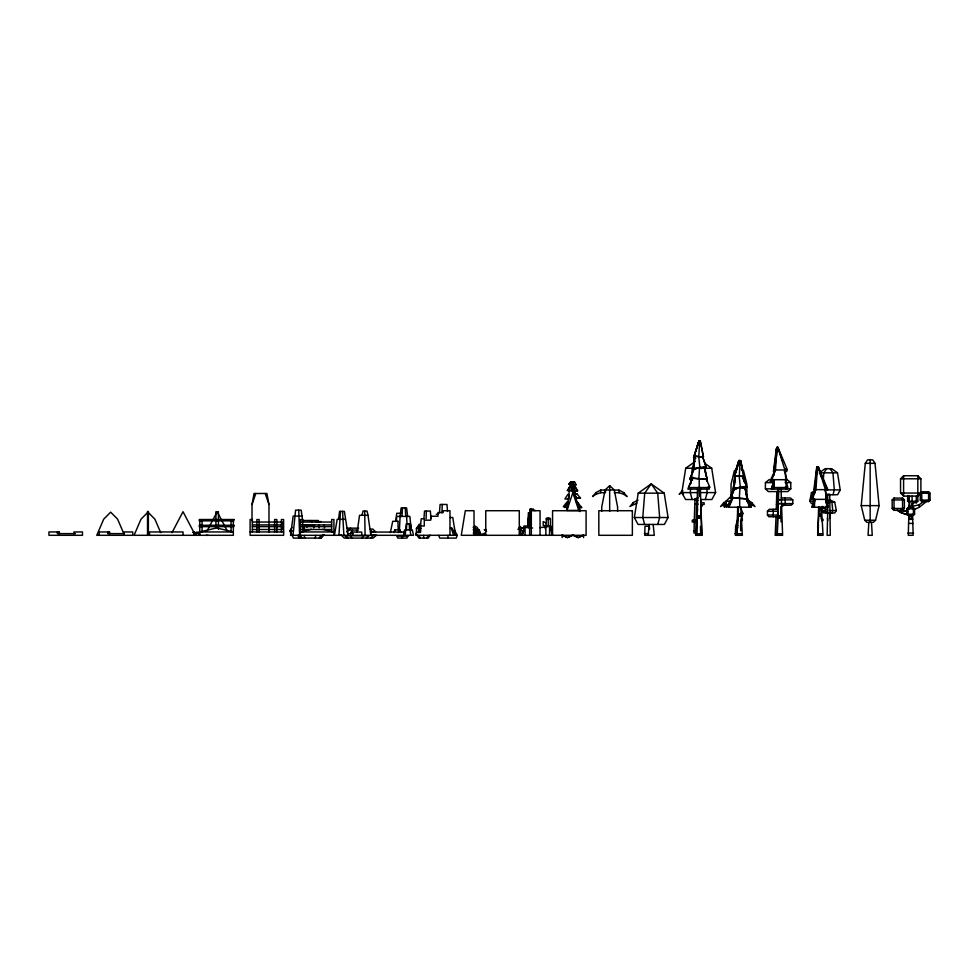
<?xml version="1.0" encoding="UTF-8"?>
<svg xmlns="http://www.w3.org/2000/svg" width="979" height="979" viewBox="0 0 979 979"><rect width="100%" height="100%" fill="white"/><g stroke="black" fill="none" stroke-linecap="round" stroke-linejoin="round"><path stroke-width="1.47" d="M894.011 498.091L894.011 510.292L902.565 510.292L904.388 508.468L904.388 499.914L902.565 498.091L894.011 498.091L892.187 499.914L892.187 508.468L894.011 510.292M902.565 510.292L902.565 498.091M903.593 475.745L903.593 496.096L917.837 496.096L920.896 493.049L920.896 478.792L917.837 475.745L903.593 475.745L900.545 478.792L900.545 493.049L903.593 496.096M908.01 507.636L908.01 515.346L913.419 515.346L914.582 514.195L914.582 508.786L913.419 507.636L908.01 507.636L906.86 508.786L906.86 514.195L908.01 515.346M913.419 515.346L913.419 507.636M911.792 504.491L912.452 502.668L916.295 502.765L916.295 496.072M917.837 496.096L917.837 475.745M921.741 491.788L921.741 501.554L928.581 501.554L930.05 500.085L930.05 493.245L928.581 491.788L921.741 491.788L920.284 493.245L920.284 500.085L921.741 501.554M928.581 501.554L928.581 491.788M737.163 535.305L737.64 506.938M697.501 489.108L696.534 535.305L698.125 487.542M778.195 489.108L777.216 535.305L778.819 487.542M827.708 512.959L827.133 535.305L830.29 535.305L829.715 494.175L827.708 494.175L827.708 512.959L821.369 509.741L821.369 507.036L827.708 510.243M441.994 512.861L442.227 504.454M694.307 519.751L694.992 498.507M776.286 509.288L776.8 491.568M909.393 496.096L909.014 509.068M426.11 518.772L426.33 511.05M571.393 487.089L571.479 484.36M696.767 499.523L695.641 535.305L701.919 535.305L700.315 487.542M776.041 516.741L775.184 535.305L782.6 535.305L781.009 487.542M911.938 519.164L911.865 515.346L911.938 516.129L909.491 516.129L909.515 515.346L909.491 519.164L912.758 519.347L908.671 519.347L909.491 519.164L909.577 516.728L908.806 515.297L901.573 512.984L901.206 510.292M912.599 514.611L913.15 535.305L908.292 535.305L908.818 514.905L901.586 512.727L897.523 510.292M909.552 507.073L909.638 504.491L909.112 506.363L912.33 506.363L919.159 504.797L923.478 501.554M364.702 511.05L365.081 535.305M519.849 529.321L519.629 535.305L520.95 535.305L520.73 529.321L517.867 529.321M737.958 507.208L736.979 535.305L738.582 507.208M821.454 507.208L823.058 535.305L817.673 535.305L818.64 507.208M817.673 535.305L819.264 507.208M194.686 535.305L194.772 533.408M399.432 529.835L400.081 516.41M406.42 529.945L406.713 523.912M573.045 493.061L573.266 488.778L572.617 488.668L571.748 491.495M698.822 456.716L694.197 455.945L698.982 440.905L700.279 441.027L703.448 456.875L698.822 456.716L699.63 441.003M739.316 463.532L739.463 460.681L740.724 460.693L743.905 476.54L734.642 475.916L739.439 460.571L734.642 475.916M739.28 476.381L740.112 460.656L738.815 460.571L734.03 475.916L738.815 460.607L740.724 460.656L743.905 476.54M773.312 489.108L773.728 481.264L771.342 489.108L787.3 489.108L786.504 486.49M773.936 487.542L774.352 479.698L771.966 487.542L787.924 487.542L785.525 479.698L786.578 487.542M826.496 503.292L825.982 499.363L828.369 507.208L811.799 507.208L814.185 499.363L813.843 505.898L814.809 499.363L812.411 507.208M814.393 507.208L814.809 499.363M338.942 535.305L340.508 511.393M775.698 460.938L775.882 457.915M776.151 453.375L776.42 448.823L775.356 463.973M776.506 456.349L777.045 447.268L775.454 469.981M816.51 472.992L816.878 466.934L815.495 486.624M817.318 469.957L817.489 466.934L815.911 489.647M868.838 522.345L868.067 535.305L872.252 535.305L871.481 522.345M401.977 516.41L402.491 507.93M692.667 479.857L689.877 478.902L694.111 468.635L704.219 467.326L707.205 479.294L698.859 478.951L699.593 466.64M739.304 498.617L739.977 487.383L744.664 486.991L747.662 498.972L730.334 497.638L733.944 488.301L735.559 475.292L733.883 488.937L736.465 488.717M696.436 533.078L694.013 533.078L694.27 521.171M439.473 512.861L440.085 504.454L446.999 504.454L447.501 511.466M829.678 518.429L829.911 515.346M419.758 532.343L421.239 518.772L424.164 518.772M423.919 518.772L424.519 511.05L430.368 511.05L430.968 518.772M690.525 489.549L690.281 492.596L692.129 499.523M691.003 483.467L692.214 468.243L693.842 465.918M823.29 479.943L823.853 472.833L826.765 468.684M194.87 535.305L196.314 532.343L198.541 532.343L200.328 535.305L199.435 534.461L199.74 535.305L199.814 520.852M293.015 535.305L295.597 510.157L301.177 510.157L302.866 522.003M653.164 524.45L654.29 535.305L644.733 535.305L644.99 526.261L649.334 526.261L649.591 529.198M740.773 507.208L742.376 535.305L735.364 535.305L735.621 526.261L737.86 519.066M861.226 505.629L865.289 463.336L867.553 459.861L872.766 459.861L875.03 463.336L879.093 505.629L875.569 520.228L873.403 522.345L866.904 522.345L864.738 520.228L861.226 505.629L879.093 505.629M396.336 521.293L396.813 516.41L409.883 516.41L411.168 529.492M815.005 490.65L811.456 492.694L809.804 501.126L811.383 503.512L814.198 503.512L813.684 498.311M825.676 509.153L825.958 506.351M405.245 535.305L406.212 523.912L410.519 523.912L411.107 529.945M545.205 528.709L545.487 526.029L550.81 526.029L551.495 532.735L552.633 535.305M648.135 535.305L649.261 524.45M400.093 516.41L401.121 507.93L406.615 507.93L407.631 516.41M398.477 532.564L398.808 529.835M566.963 510.438L570.072 485.107L580.327 510.438L566.963 510.438L572.862 492.596L578.76 510.438M567.747 506.877L568.322 502.337M568.701 499.302L569.276 494.762M694.478 457.523L692.814 470.826L694.478 457.193L694.405 457.842M693.426 469.259L695.102 455.627L693.426 469.259L696.008 469.051M814.491 489.647L817.379 466.934M338.526 519.323L339.566 511.393L344.375 511.393L348.145 535.305L334.439 535.305L337.18 519.323L345.403 519.323M357.115 532.454L359.538 515.309L368.006 515.309L370.833 535.305L370.76 532.062L404.29 532.062L404.29 535.305M773.337 483.871L773.728 481.264M773.569 484.923L774.352 479.698M813.598 503.292L814.185 499.363M395.651 520.62L396.776 513.29L400.962 513.29M829.69 516.777L830.278 512.959M634.343 517.524L638.222 493.159L651.219 483.883L664.203 493.159L668.082 517.524L664.374 524.45L638.051 524.45L634.343 517.524L668.082 517.524M696.522 499.523L685.557 499.523L681.837 492.596L685.716 468.243L695.176 461.488M403.923 533.971L404.596 529.945L412.367 529.945L413.456 535.305L352.991 535.305L351.437 532.062L361.716 532.062L361.716 535.305M252.019 520.657L252.019 504.515L254.05 493.489L266.937 493.489L268.98 504.515L268.98 531.989M617.602 511.283L617.602 506.975L614.274 489.965L609.672 485.682L605.071 489.965L601.742 506.975L601.742 511.283M831.954 512.959L832.75 510.561L831.917 502.141L830.143 500.085L834.695 502.141L836.347 510.561L834.769 512.959L823.523 512.959L821.944 510.561L822.764 506.351M390.364 532.503L392.726 521.293L397.988 521.293M313.745 527.901L314.406 524.94M362.046 515.309L363.001 511.05L367.052 511.05L368.006 515.309M419.905 532.564L420.517 529.835M740.614 523.386L742.865 513.314L740.687 507.807M303.735 531.475L304.408 528.795M773.41 475.708L774.511 471.548M773.667 475.537L775.135 469.981L770.032 481.264L774.181 481.264M814.234 492.425L814.969 489.647L810.49 499.363L827.255 499.363L825.199 489.647L826.411 499.363M814.491 493.808L815.593 489.647L811.101 499.363M657.79 524.45L659.65 517.524L657.704 493.159L651.219 483.883L644.72 493.159L642.775 517.524L644.635 524.45M705.296 499.523L707.156 492.596L706.911 489.549M833.019 494.738L834.316 489.892L832.958 472.833L830.045 468.684M193.732 534.375L194.001 533.408M315.103 538.095L315.838 535.464M695.09 456.043L698.749 456.667L699.875 467.497L693.426 468.647M735.547 475.708L743.232 476.479L746.769 487.236L742.902 487.934M695.885 458.05L693.573 457.817L698.982 440.905M732.414 498.654L729.881 501.236L729.881 503.561L726.969 506.743L724.215 506.743L726.051 503.561L724.68 506.743L726.051 501.236L729.441 497.785L733.259 497.785M195.947 535.305L196.889 532.343M698.357 442.508L699.655 442.594L698.357 442.508L693.573 457.817M772.015 479.698L775.135 469.981M811.848 499.363L814.969 489.647M812.472 499.363L815.593 489.647M454.684 530.496L457.169 535.305L456.251 538.095L439.693 538.095L438.776 535.305M252.019 504.515L255.788 493.489M911.877 507.073L913.419 502.765M530.936 508.823L530.728 527.681M689.877 479.539L694.111 468.635M730.334 497.638L733.944 488.301L746.769 486.624M734.568 488.301L730.958 497.638L734.568 488.301L739.977 487.383M426.942 538.095L428.092 535.415M692.765 477.605L688.482 487.542L709.959 487.542L706.128 478.658M691.933 479.649L687.87 489.108L698.602 489.108M732.598 497.271L728.315 507.208L750.416 507.208L746.585 498.323M728.939 507.208L733.014 497.76L746.818 498.874M322.825 534.461L321.185 538.095L293.455 538.095L289.808 530.814L292.06 527.375M393.925 532.564L395.222 529.835M319.362 538.095L320.708 535.464M568.163 490.846L569.631 486.857L567.331 490.344L570.745 490.968M171.986 532.686L183.012 511.699L195.421 535.305M206.85 531.328L217.167 511.699L227.483 531.328M911.865 516.728L912.624 515.297M479.11 534.204L480.151 532.246L476.993 527.179L475.035 526.225L473.09 527.179M704.623 463.177L711.709 468.243L715.588 492.596L711.88 499.523L700.903 499.523M820.475 472L825.113 468.684L831.697 468.684L837.498 472.833L840.215 489.892L837.62 494.738L826.435 494.738M393.778 532.025L394.965 529.835L399.824 529.835L400.986 532.025M352.391 530.055L350.372 533.628L350.372 535.758L351.804 538.095M569.484 484.483L570.928 482.011L574.673 482.17L576.105 484.776L568.799 484.201L570.537 481.852L574.673 482.17M430.148 535.085L428.325 538.095L418.89 538.095L417.066 535.085M473.138 529.786L475.035 528.219L476.418 528.929L478.658 532.735L477.911 534.204L475.035 534.204L475.035 526.225M362.083 538.095L363.552 535.758M564.736 507.575L568.175 502.105L567.367 501.578L563.304 506.657L567.367 507.709M567.967 494.248L564.859 498.984L568.775 498.984M726.969 506.743L729.881 501.236L726.051 501.236L724.215 506.743M416.454 535.305L416.454 528.379L419.245 524.242L420.517 524.242L418.547 528.379L418.547 532.649M738.827 515.798L738.827 513.902L740.283 513.902L740.283 515.798L738.827 515.798L738.827 513.902M819.521 515.798L819.521 513.902L820.965 513.902L820.965 515.798L819.521 515.798L819.521 513.902M545.988 526.347L546.551 518.099L549.892 518.099L550.443 518.882L550.443 526.347M529.786 509.386L533.579 509.386L529.786 509.386L529.786 527.681M698.357 517.952L698.357 515.835L700.144 515.835L700.144 517.952L698.357 517.952L698.357 515.835M779.039 517.952L779.039 515.835L780.826 515.835L780.826 517.952L779.039 517.952L779.039 515.835M518.674 528.379L520.29 526.506L521.905 528.379M740.283 515.798L740.283 513.902M820.965 515.798L820.965 513.902M348.01 530.899L350.47 528.158M700.144 517.952L700.144 515.835M780.826 517.952L780.826 515.835M777.693 516.741L768.784 516.741L767.463 515.064L767.463 511.246L769.249 509.288L777.228 509.288M916.295 502.765L917.812 501.236L917.812 494.554M370.637 538.095L373.929 534.864M346.59 531.842L348.475 530.055L358.143 530.055M726.504 506.743L729.881 503.561M595.942 492.572L592.576 496.549L595.942 494.248L600.727 492.694L605.45 492.694L605.45 490.087L600.727 490.087L595.942 492.572L595.942 494.248M638.051 500.073L633.266 502.557L629.913 506.535L636.852 503.071M727.483 500.697L723.897 502.557L720.544 506.535L726.283 503.463M786.847 479.465L790.775 482.635L790.775 488.839L787.862 491.568L780.887 491.568M781.23 497.968L790.408 497.968L792.77 499.877L792.77 503.598L791.02 505.237L782.233 505.237M366.342 538.095L369.022 535.758L344.706 535.758L347.386 538.095M320.622 538.095L324.404 534.828M779.394 491.568L768.331 491.568L765.419 488.839L765.419 482.635L769.347 479.465M913.811 509.631L919.244 507.306L926.379 501.554M736.673 469.076L734.372 470.764L731.044 484.201L731.044 494.407M306.623 527.192L309.951 524.768M476.198 534.106L478.633 532.955L478.205 535.305L461.28 535.305L465.306 510.72L474.02 510.72L474.02 535.305M583.594 535.305L578.234 537.593L572.862 535.305L567.49 537.593L562.13 535.305M741.274 520.865L742.376 520.534L742.339 519.225L741.201 518.968M821.956 520.865L823.07 520.534L823.021 519.225L821.895 518.968M206.226 535.305L208.05 535.305M737.897 525.662L737.003 525.907L736.942 527.351L737.823 527.669M818.591 525.662L817.685 525.907L817.636 527.351L818.517 527.669M539.967 527.657L549.549 526.421L549.549 535.305M700.719 506.424L702.273 506.021L702.237 504.528L700.67 504.185M781.401 506.424L782.955 506.021L782.931 504.528L781.352 504.185M201.209 531.621L216.579 527.926L233.345 531.952L199.814 531.952M301.789 531.621L311.567 529.272M697.905 498.054L696.338 498.372L696.302 500.024L697.856 500.404M778.586 498.054L777.02 498.372L776.983 500.024L778.538 500.404M700.67 468.464L704.415 467.754M741.127 488.129L744.872 487.42M701.16 468.488L706.312 467.57L702.555 456.532L706.312 467.57M576.815 493.734L574.6 493.991L576.582 498.531L580.486 498.078L576.815 493.734L574.6 493.734M523.741 527.779L520.436 528.158L520.253 529.945L523.41 530.985M701.943 504.662L704.182 504.43L704.121 502.802L700.768 502.655M734.189 488.876L737.028 488.619M696.13 519.8L692.312 520.118L692.251 521.917L696.045 522.48M699.875 467.497L706.312 466.959M579.091 507.734L581.673 507.575L576.961 501.578L578.601 504.112M569.631 486.857L575.481 487.138L577.671 490.846L574.783 491.017M567.331 490.344L570.231 490.173M525.074 535.305L525.074 527.448L532.6 528.024M900.545 478.792L920.896 478.792M920.896 493.049L900.545 493.049M920.284 493.245L930.05 493.245M892.187 499.914L904.388 499.914M930.05 500.085L920.284 500.085M917.812 501.236L907.643 501.236L907.643 495.533M904.388 508.468L892.187 508.468M906.86 508.786L914.582 508.786M914.582 514.195L906.86 514.195M777.889 447.268L776.922 447.268L774.034 469.981L787.41 469.981L777.889 447.268L782.38 460.044M777.277 448.823L776.298 448.823L773.422 471.548L775.074 471.548M865.289 463.336L875.03 463.336M685.716 468.243L692.214 468.243M711.709 468.243L705.21 468.243L705.822 475.855M784.301 471.548L786.786 471.548L785.66 468.868M819.313 472.833L837.498 472.833M770.657 479.698L786.798 479.698L784.742 469.981L785.953 479.698M785.329 481.264L786.174 481.264L785.586 478.486M765.419 482.635L773.875 482.635M785.146 482.635L790.775 482.635M568.799 484.201L571.773 484.201M572.238 487.86L573.486 487.86L576.472 500.722M765.419 488.839L772.468 488.839M786.553 488.839L790.775 488.839M699.948 489.108L709.334 489.108L708.245 486.563M605.071 489.965L614.274 489.965M825.456 489.892L840.215 489.892M614.225 490.087L618.948 490.087L623.733 492.572L627.086 496.549L623.733 494.248L618.948 492.694L614.225 492.694M681.837 492.596L697.305 492.596M700.12 492.596L715.588 492.596M811.456 492.694L814.234 492.694M638.222 493.159L664.203 493.159M576.57 498.078L580.486 498.078M792.77 499.877L777.559 499.877L777.559 503.598L778.66 504.638L776.433 504.638M827.133 500.085L828.136 500.085L826.374 502.141L834.695 502.141M809.804 501.126L813.402 501.126M746.977 501.236L749.535 501.236L751.37 505.629L751.37 506.743L748.617 506.743M827.708 502.778L829.715 502.778M907.643 501.236L910.311 502.765M777.559 503.598L792.77 503.598M694.833 504.136L698.051 504.136M724.68 505.629L726.969 505.629M749.07 505.629L751.37 505.629M533.873 510.463L535.391 510.463M821.944 510.561L825.542 510.561L826.337 512.959M829.862 510.561L836.347 510.561M767.463 511.246L777.571 511.246M529.688 512.751L528.354 512.751L528.354 519.347L528.856 512.751M740.724 513.314L742.865 513.314M739.047 514.146L740.063 514.146M819.729 514.146L820.757 514.146M436.218 514.269L438.323 514.269M767.463 515.064L777.571 515.064M739.047 515.48L740.063 515.48M819.729 515.48L820.757 515.48M302.07 516.08L293.162 516.08L290.543 535.305L333.925 535.305L333.925 519.519L331.673 519.519L331.673 531.952M698.749 516.276L699.752 516.276M779.431 516.276L780.434 516.276M698.749 517.463L699.752 517.463M779.431 517.463L780.434 517.463M450.107 517.536L452.763 517.536L455.663 535.305L452.078 528.146L450.401 528.146M530.006 518.894L529.186 518.894L529.186 512.751M545.988 518.882L550.443 518.882M864.738 520.228L875.569 520.228M302.364 520.498L318.395 520.498M315.556 521.562L321.124 521.562M252.349 522.052L282.503 522.052L282.503 524.915L252.349 524.915M301.52 522.052L331.673 522.052M545.988 522.945L543.198 521.599L543.198 525.515L545.988 525.515M908.536 523.398L912.893 523.398M314.504 524.768L303.453 524.768L304.09 527.461M301.52 524.915L331.673 524.915M252.349 526.641L282.503 526.641L282.503 529.492L252.349 529.492M301.52 526.641L331.673 526.641M550.577 526.567L551.189 529.81M528.66 527.155L530.508 527.155L530.508 525.907L523.912 526.029L523.227 532.735L522.088 535.305L586.091 535.305L586.091 510.72L552.56 510.72L552.56 535.305M550.467 527.13L550.969 530.373M347.055 528.158L358.657 528.158M416.454 528.379L421.08 528.379M370.05 529.052L372.766 529.052L375.569 531.817M301.52 529.492L331.673 529.492M478.437 529.945L479.392 529.945L479.392 535.305M289.808 530.814L292.525 530.814M693.609 530.851L696.436 530.851M250.11 531.952L283.629 531.952M300.394 531.952L333.925 531.952M192.839 532.343L194.894 532.343L195.947 534.081M416.454 532.282L420.603 532.282L420.603 525.992L424.286 525.992L424.286 520.179L430.699 520.179L430.699 516.227L437.956 516.227L437.956 512.543L443.132 512.543L443.132 510.72L449.973 510.72L449.973 535.305M193.279 532.564L194.65 532.564L195.641 534.399M196.424 532.906L198.798 532.906M907.888 533.078L913.542 533.078M193.634 533.408L195.776 533.408M644.329 533.616L648.575 533.616M734.96 533.616L737.787 533.616M75.481 533.628L57.431 533.628L57.431 531.952M347.545 533.628L353.309 533.628M697.146 533.739L701.294 533.739M737.603 533.739L741.752 533.739M777.84 533.739L781.976 533.739M818.285 533.739L822.433 533.739M372.583 535.195L376.499 535.195L373.109 538.095L344.253 538.095L340.961 534.864M457.169 535.305L415.977 535.305L415.977 533.298M571.393 486.881L573.657 486.906M573.266 488.778L573.914 488.79L576.802 502.912M700.083 456.716L702.775 456.814M693.279 477.446L690.501 477.336L690.501 477.972L698.859 478.951M730.334 497.002L733.112 497.124M692.557 478.082L704.941 479.147M572.972 490.149L577.671 490.846M571.467 484.495L573.596 484.617M572.984 484.299L576.105 484.776M698.982 440.942L700.279 440.991L703.448 456.875M572.617 488.705L573.914 488.754L576.802 503.194M901.659 510.561L907.484 511.234M907.472 511.589L900.815 510.292M322.74 529.272L332.517 531.621M749.29 503.463L755.042 506.535L751.688 502.557L746.904 500.073M524.267 531.401L522.566 530.606L522.982 533.176L521.256 533.788L522.651 535.305M473.2 532.955L475.635 534.106M486.502 530.875L484.238 529.566L486.551 531.426M897.094 510.292L901.573 512.984M580.241 506.657L581.673 507.575M741.274 469.076L743.563 470.764L746.891 484.201L746.891 494.407M302.609 538.095L299.072 535.464L301.52 538.095M370.882 530.447L372.913 531.976M310.123 520.498L312.35 522.223M345.514 535.758L348.01 538.095M746.989 498.654L749.535 501.236L749.535 503.561M750.147 504.626L751.37 506.743M575.016 486.857L576.851 490.344M299.782 535.464L301.03 538.095M399.677 529.835L400.949 532.564M198.333 532.343L199.63 535.305M746.206 498.874L749.792 507.208M160.691 532.625L154.902 519.176L147.951 512.152L141 519.176L134.062 535.305L233.345 535.305L233.345 520.852M123.966 533.959L117.602 519.176L110.651 512.152L103.713 519.176L96.762 535.305L132.765 535.305L132.765 531.952L124.284 531.952L124.284 533.628L107.714 533.628L107.714 531.952M419.122 535.415L420.272 538.095M817.722 466.934L827.243 489.647M578.662 508.921L579.776 511.601M194.491 532.343L195.274 534.314M822.323 478.29L818.248 466.934L825.383 489.647M819.668 472.612L821.197 476.871M742.608 476.479L744.823 482.818M746.769 487.236L743.281 476.235M742.376 476.198L744.26 481.717M265.211 493.489L268.98 504.515M451.27 528.146L453.62 535.305M777.718 447.268L784.925 469.981M297.983 535.183L298.889 538.095M825.762 500.673L827.353 505.898M304.114 535.464L304.824 538.095M745.643 492.878L747.038 498.335M744.542 486.502L747.662 498.972M704.085 466.824L707.205 479.294M323.963 524.94L324.612 527.901M825.75 495.203L826.337 497.981M740.112 460.656L740.968 464.903M741.544 467.742L742.131 470.569M740.112 460.693L740.968 465.025M741.544 467.901L742.131 470.777M485.731 529.272L486.098 531.279M484.262 532.955L484.691 535.305L519.286 535.305L519.286 510.72L485.755 510.72L485.755 535.305M303.27 524.952L304.077 530.875M825.982 499.363L827.035 507.208M785.599 486.49L785.953 489.108M785.696 481.007L786.039 483.614M739.194 476.332L740.332 487.163M529.235 526.029L529.517 528.709M410.177 529.945L410.727 535.305M827.488 518.05L827.72 520.583M343.862 535.305L342.577 511.393M405.245 507.93L405.747 516.41M572.996 482.17L573.143 484.776M409.246 523.912L409.552 529.945M406.615 516.41L406.983 523.912M299.611 535.305L298.754 510.157M820.891 508.688L821.246 519.041M740.614 520.522L740.919 529.394M919.159 504.797L919.244 507.306M912.416 508.933L912.036 496.096M700.67 499.523L701.796 535.305M573.584 484.483L573.67 487.114M397.951 521.293L398.159 529.835M780.765 506.987L781.071 521.893M699.691 489.108L699.85 496.561M700.487 526.359L700.67 535.305M740.601 524.854L740.699 530.826M909.173 502.765L909.161 496.072M870.16 459.861L870.16 522.345M785.158 497.968L785.158 505.237M780.789 512.347L780.789 514.354M778.097 488.839L778.097 491.568M773.239 509.288L773.239 516.741M751.688 502.557L751.688 504.234M750.905 505.629L750.905 506.743M739.683 498.568L739.683 507.208M723.897 502.557L723.897 504.234M706.581 480.224L706.581 480.86M699.226 478.902L699.226 487.542M697.464 508.762L697.464 511.332M683.33 493.404L683.33 494.53M682.865 493.404L682.865 494.53M633.266 502.557L633.266 504.234M623.733 492.572L623.733 494.248M618.948 490.087L618.948 492.694M609.672 485.682L609.672 511.283M600.727 490.087L600.727 492.694M583.594 537.593L583.594 534.913L578.234 537.593L572.862 534.913L567.49 537.593L562.13 534.913L562.13 537.593M548.216 518.099L548.216 526.347M545.854 527.375L545.854 535.305M540.053 535.305L540.053 510.72L531.328 510.72L531.328 535.305M530.006 525.907L530.006 527.155M529.651 528.17L529.651 535.305M529.492 525.907L529.492 518.527L527.975 518.527L527.975 526.359M528.476 518.527L528.476 526.359M520.29 526.506L520.29 529.321M479.722 535.305L479.722 533.188L480.677 533.188L480.677 535.305L478.437 535.305L478.437 532.625M476.198 532.16L476.198 535.305M475.916 532.955L475.916 535.305M475.635 532.16L475.635 535.305M447.966 535.305L447.966 538.095M423.613 535.415L423.613 538.095M402.369 536.088L402.369 538.095M319.178 524.94L319.178 527.901M302.646 531.952L302.646 519.519L300.394 519.519L300.394 535.305M281.377 531.952L281.377 519.519L283.629 519.519L283.629 535.305L250.11 535.305L250.11 519.519L252.349 519.519L252.349 531.952M276.886 531.952L276.886 519.519L274.634 519.519L274.634 531.952M259.105 531.952L259.105 519.519L256.853 519.519L256.853 531.952M231.093 520.852L231.093 531.952M218.403 529.235L218.403 511.699L215.931 511.699L215.931 527.718M202.066 520.852L202.066 531.952M183.049 535.305L183.049 531.952L149.53 531.952L149.53 535.305M148.38 535.305L148.38 511.454L147.523 511.454L147.523 535.305M109.697 533.628L109.697 531.952L99.234 531.952L99.234 535.305M109.171 531.952L109.171 533.628M74 533.628L74 531.952L82.481 531.952L82.481 535.305L48.95 535.305L48.95 531.952L59.413 531.952L59.413 533.628M58.752 531.952L58.752 533.628M734.935 475.623L733.259 488.937L734.935 475.623M816.755 466.934L813.867 489.647L827.855 489.647L818.346 466.934L816.755 466.934M477.544 530.838L477.067 532.16L474.766 532.16L474.289 530.838L477.544 530.838M407.925 536.088L406.921 538.095L397.829 538.095L396.825 536.088L407.925 536.088M682.547 490.344L679.193 494.322L682.547 492.021L682.547 490.344M632.361 510.72L598.83 510.72L598.83 535.305L632.361 535.305L632.361 510.72M233.895 519.519L199.263 519.519L199.263 520.852L233.895 520.852L233.895 519.519M233.895 525.295L199.263 525.295L199.263 526.641L233.895 526.641L233.895 525.295M482.904 534.301L481.949 534.301L481.949 535.305L482.904 535.305L482.904 534.301M484.103 534.301L483.149 534.301L483.149 535.305L484.103 535.305L484.103 534.301"/></g></svg>
